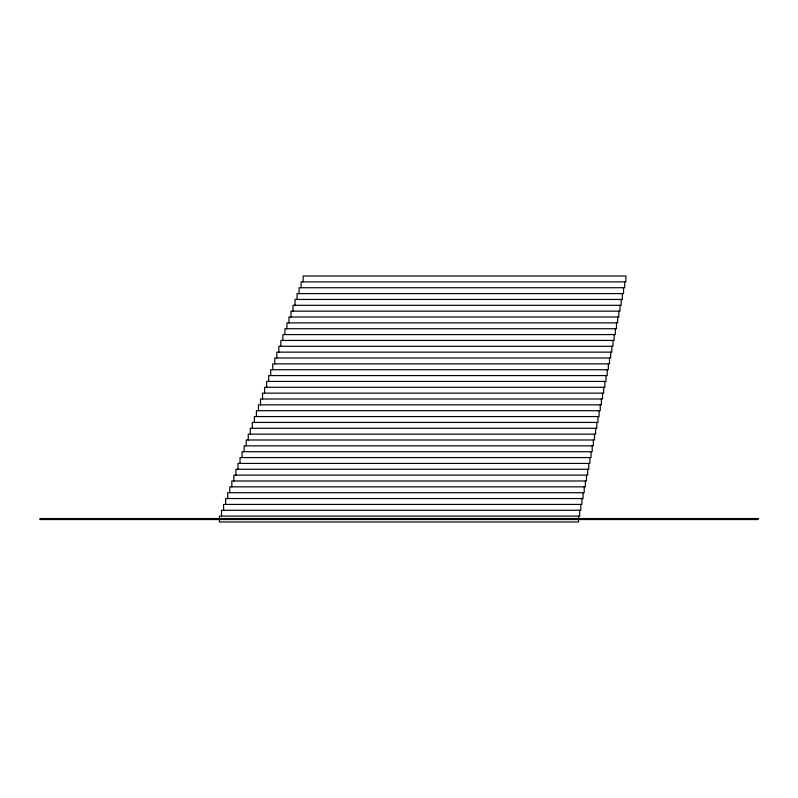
<?xml version="1.0" encoding="UTF-8"?>
<svg xmlns="http://www.w3.org/2000/svg" width="798" height="798" viewBox="0 0 798 798"><rect width="100%" height="100%" fill="white"/><g stroke="black" fill="none" stroke-linecap="round" stroke-linejoin="round"><path stroke-width="1.2" d="M624.704 281.874L624.704 287.729L299.08 287.729L299.08 293.594M623.527 287.729L623.527 293.594L297.056 293.594L297.056 299.45M622.35 293.594L622.35 299.45L295.041 299.45L295.041 305.305M621.173 299.45L621.173 305.305L293.016 305.305L293.016 311.16M620.006 305.305L620.006 311.16L290.991 311.16L290.991 317.015M618.829 311.16L618.829 317.015L288.966 317.015L288.966 322.871M617.662 317.015L617.662 322.871L286.941 322.871L286.941 328.726M616.495 322.871L616.495 328.726L284.916 328.726L284.916 334.581M615.328 328.726L615.328 334.581L282.891 334.581L282.891 340.437M614.161 334.581L614.161 340.437L280.856 340.437L280.856 346.292M612.994 340.437L612.994 346.292L278.831 346.292L278.831 352.147M611.827 346.292L611.827 352.147L276.796 352.147L276.796 358.003M610.66 352.147L610.66 358.003L274.761 358.003L274.761 363.868M609.502 358.003L609.502 363.868L272.726 363.868L272.726 369.723M608.335 363.868L608.335 369.723L270.692 369.723L270.692 375.579M607.178 369.723L607.178 375.579L268.657 375.579L268.657 381.434M606.021 375.579L606.021 381.434L266.622 381.434L266.622 387.289M604.864 381.434L604.864 387.289L264.587 387.289L264.587 393.145M603.707 387.289L603.707 393.145L262.542 393.145L262.542 399M602.55 393.145L602.55 399L260.507 399L260.507 404.855M601.393 399L601.393 404.855L258.462 404.855L258.462 410.711M600.246 404.855L600.246 410.711L256.417 410.711L256.417 416.566M599.089 410.711L599.089 416.566L254.372 416.566L254.372 422.421M597.941 416.566L597.941 422.421L252.328 422.421L252.328 428.277M596.784 422.421L596.784 428.277L250.283 428.277L250.283 434.142M595.637 428.277L595.637 434.142L248.238 434.142L248.238 439.997M594.49 434.142L594.49 439.997L246.193 439.997L246.193 445.853M593.343 439.997L593.343 445.853L244.138 445.853L244.138 451.708M592.196 445.853L592.196 451.708L242.093 451.708L242.093 457.563M591.059 451.708L591.059 457.563L240.038 457.563L240.038 463.419M589.912 457.563L589.912 463.419L237.984 463.419L237.984 469.274M588.774 463.419L588.774 469.274L235.929 469.274L235.929 475.129M587.627 469.274L587.627 475.129L233.874 475.129L233.874 480.985M586.49 475.129L586.49 480.985L231.819 480.985L231.819 486.84M585.353 480.985L585.353 486.84L229.754 486.84L229.754 492.695M584.216 486.84L584.216 492.695L227.699 492.695L227.699 498.551M583.079 492.695L583.079 498.551L225.635 498.551L225.635 504.416M581.942 498.551L581.942 504.416L223.58 504.416L223.58 510.271M580.814 504.416L580.814 510.271L221.515 510.271L221.515 516.126M579.677 510.271L579.677 516.126L219.45 516.126L219.45 521.982L578.55 521.982L578.55 516.126M303.12 281.874L303.12 276.018L625.881 276.018L625.881 281.874L301.095 281.874L301.095 287.729M758.1 518.56L39.9 518.56L39.9 519.538L758.1 519.538L758.1 518.56"/></g></svg>
